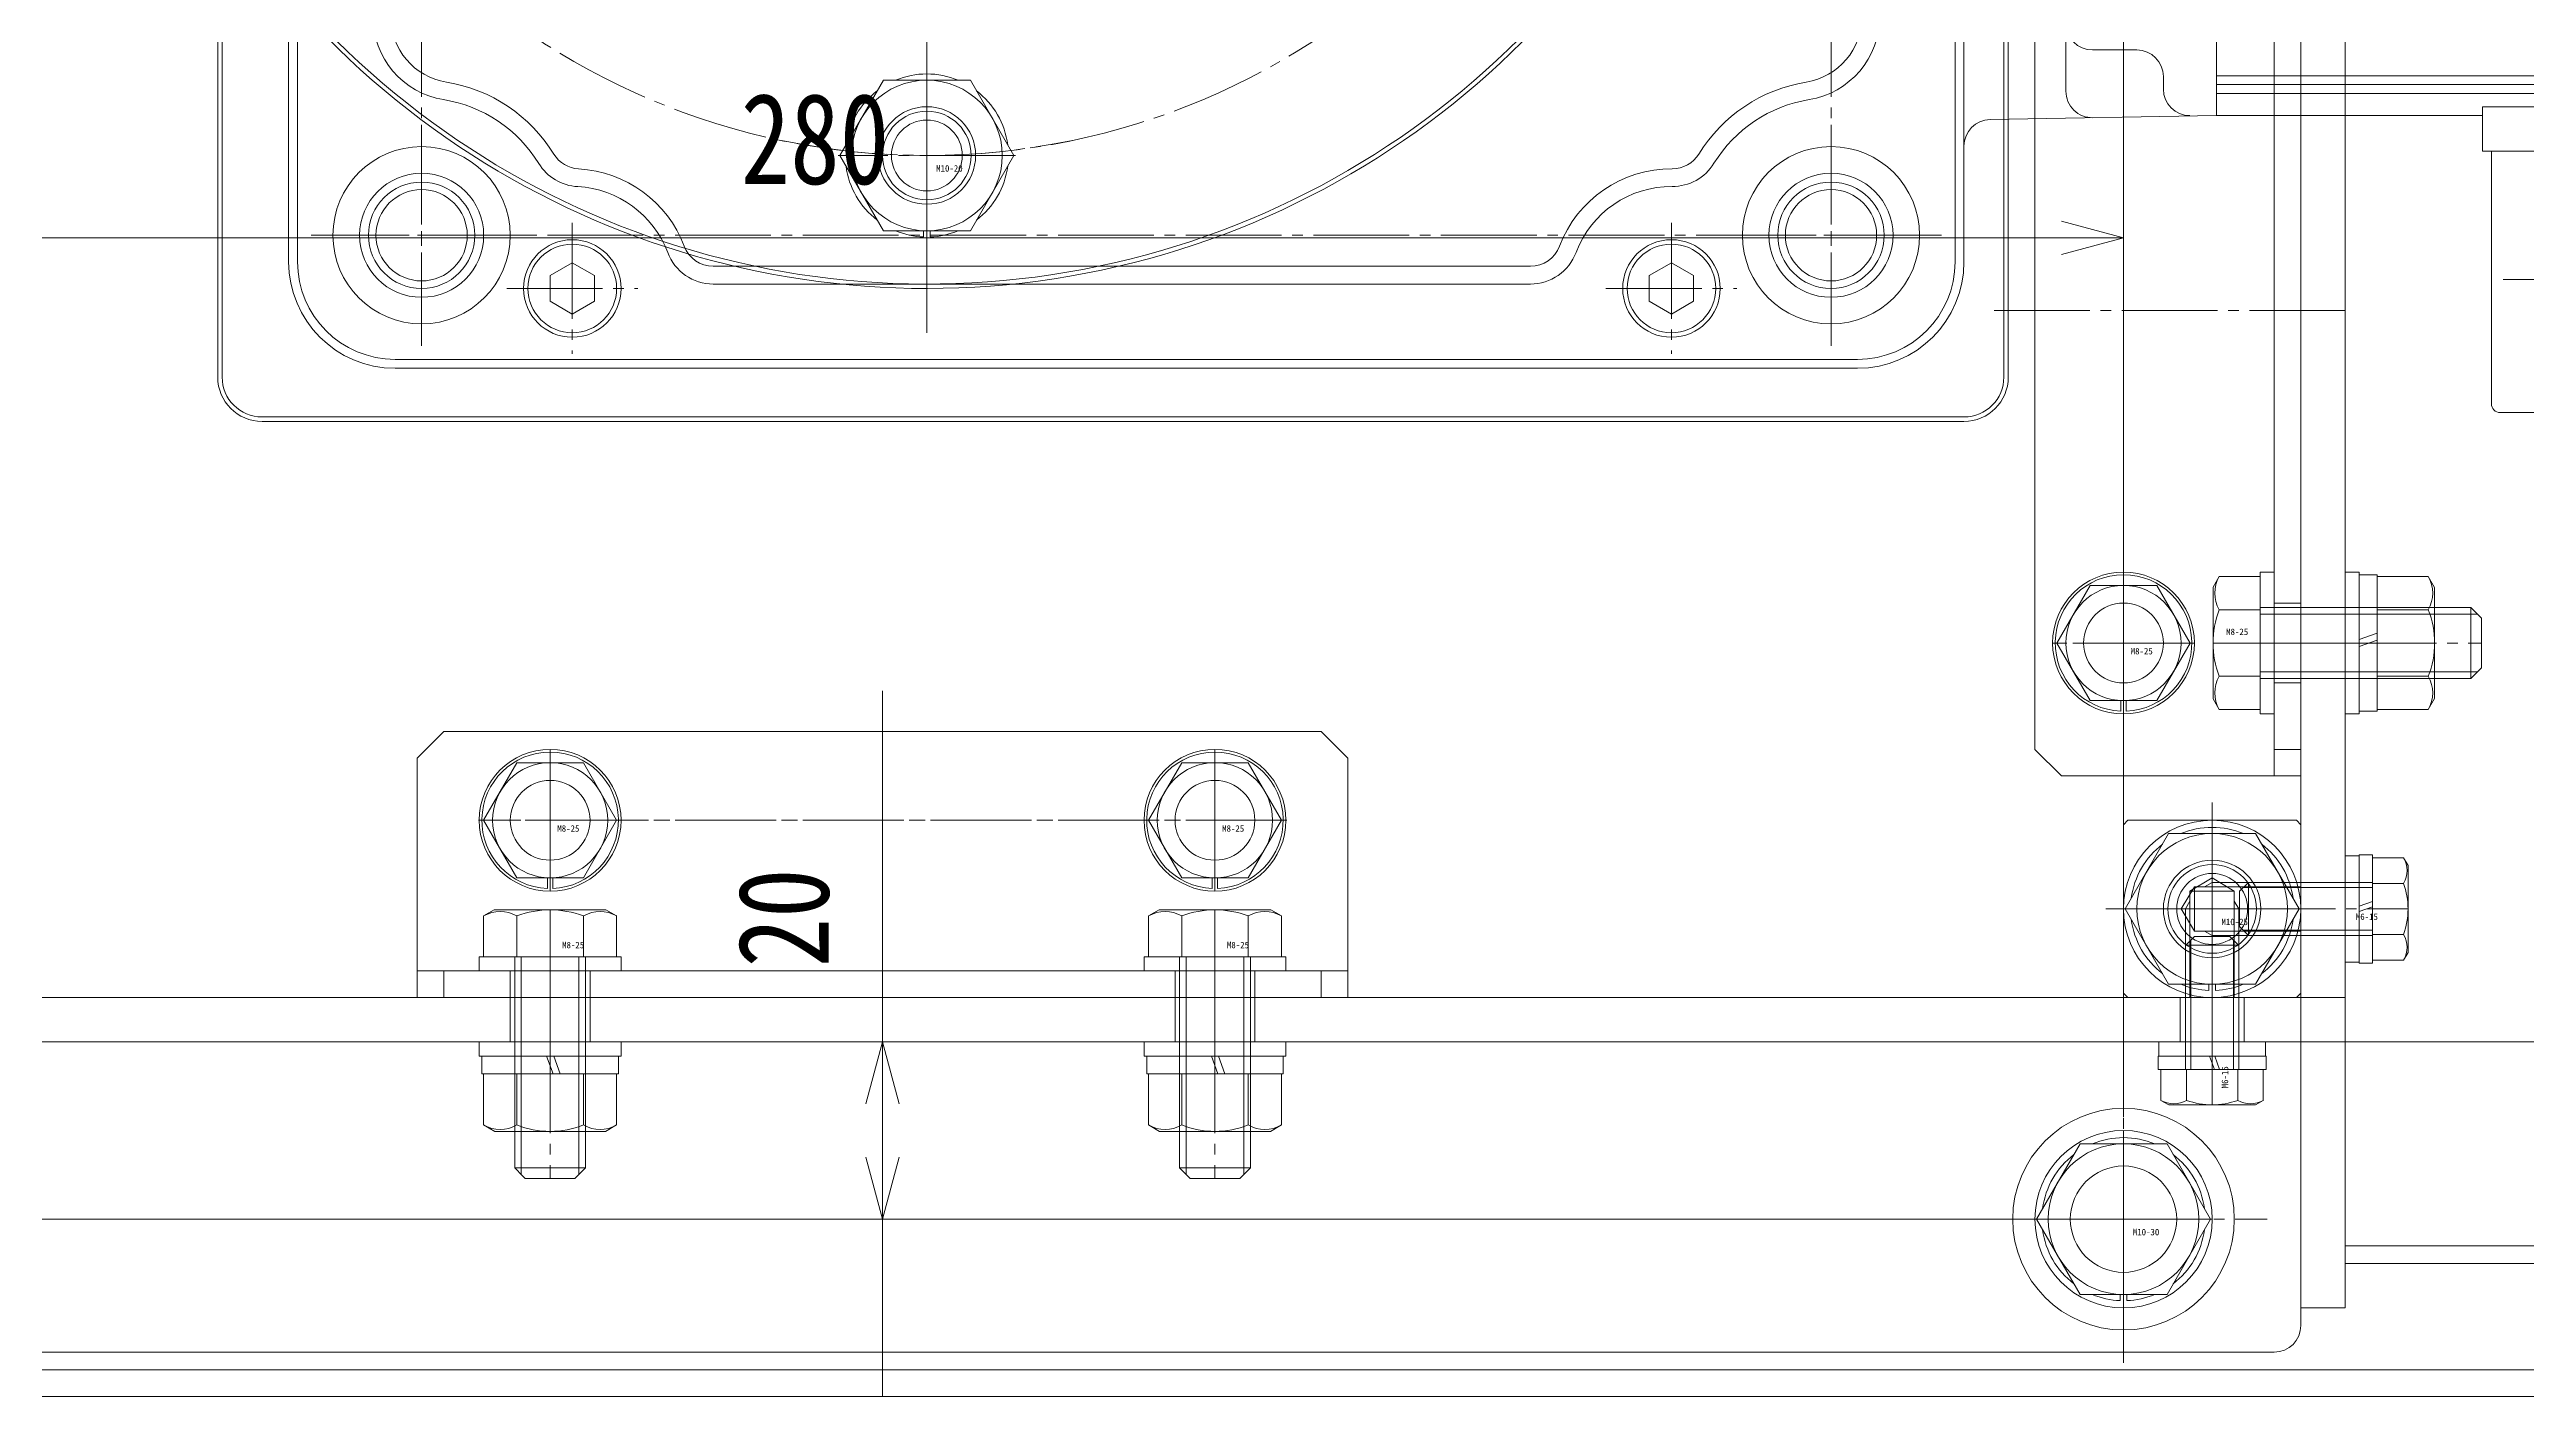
# Model space of a CAD drawing. Units: millimetres at full size. Extents: x -5218 to 5218, y -4308 to 3712.
# Drawn here: x -4146.6 to -3867.1, y -2060.3 to -1908.4 of the extents above; entities that cross this region are included whole.
import ezdxf
from ezdxf.enums import TextEntityAlignment as Align

# ---------------------------------------------------------------- set-up
doc = ezdxf.new("R2010")
doc.units = ezdxf.units.MM
doc.header["$LTSCALE"] = 1.2
doc.linetypes.add('CHAIN2', pattern=[12, 9, -1, 1, -1])
for name, color, linetype, lineweight in [('0-1_01_外形線', 134, 'Continuous', 9), ('0-2_03_かくれ線', 5, 'Continuous', 9), ('0-3_04_中心線', 4, 'CHAIN2', 9), ('0-4_02_細線', 6, 'Continuous', 9), ('0-7_0', 134, 'Continuous', 9), ('0-C_07_寸法線', 3, 'Continuous', 9)]:
    doc.layers.add(name, color=color, linetype=linetype, lineweight=lineweight)
doc.styles.add('ＭＳ ゴシック', font='')
doc.styles.get('ＭＳ ゴシック').set_extended_font_data('MS Gothic')

# ---------------------------------------------------------------- blocks, each defined once
blk = doc.blocks.new('U204')
at = {"layer": '0-3_04_中心線'}
for p, q in [((0, 1.2), (0, 9.5)), ((-9.5, 0), (-1.2, 0)), ((1.2, 0), (9.5, 0)), ((0, -9.5), (0, -1.2))]:
    blk.add_line(p, q, dxfattribs=at)
at = {"layer": '0-3_04_中心線', "linetype": 'Continuous'}
for p, q in [((-0.6, 0), (0.6, 0)), ((0, -0.6), (0, 0.6))]:
    blk.add_line(p, q, dxfattribs=at)
blk = doc.blocks.new('U229')
at = {"layer": '0-2_03_かくれ線'}
blk.add_circle((0, 0), 5.5, dxfattribs=at)
at = {"layer": '0-3_04_中心線'}
blk.add_line((0, 8.25), (0, -8.25), dxfattribs=at)
blk.add_arc((0, -80), 80, 78.1617, 101.8383, dxfattribs=at)
blk = doc.blocks.new('U230')
at = {"layer": '0-2_03_かくれ線'}
blk.add_blockref('U229', (6480.554, 10582.308), dxfattribs=at)
for p, rotation in [((6411.272, 10542.308), 60), ((6549.836, 10542.308), 300), ((6411.272, 10462.309), 120), ((6549.836, 10462.309), 240), ((6480.554, 10422.309), 180)]:
    blk.add_blockref('U229', p, dxfattribs=dict(at, rotation=rotation))
blk = doc.blocks.new('GM-SHYF-RH 0.4kW、1／160、＊＊V、60Hza')
at = {"layer": '0-1_01_外形線'}
for p, q in [((-117, 60), (-117, -92)), ((-116, 60), (-116, -92)), ((71, -92), (71, 60)), ((72, -92), (72, 60)), ((-128.5, -72.739), (-128.5, 40.739)), ((-145.5, -16), (-145.5, -75.5)), ((-145.5, -75.5), (-145.5, -16)), ((-136.5, -68.096), (-131.5, -68.096)), ((-242.5, -71), (-145.5, -71)), ((-242.5, -72), (-145.5, -72)), ((-139.5, -71.5), (-139.5, -71.096)), ((-139.5, -71.5), (-139.5, -71.096)), ((-139.5, -71.5), (-139.5, -72.5)), ((-242.5, -73), (-145.5, -73)), ((-175.5, -74.5), (-242.5, -74.5)), ((-175.5, -79.5), (-175.5, -74.5)), ((-175.5, -75.5), (-145.5, -75.5)), ((-145.5, -75.482), (-119.948, -75.937)), ((-175.5, -79.5), (-250.5, -79.5)), ((-176.5, -108), (-176.5, -79.5)), ((-84, -92.113), (-86.5, -93.557)), ((-84, -92.113), (-81.5, -93.557)), ((40, -92.113), (37.5, -93.557)), ((40, -92.113), (42.5, -93.557)), ((-86.5, -96.444), (-86.5, -93.557)), ((-81.5, -93.557), (-81.5, -96.444)), ((-68.094, -92.5), (24.094, -92.5)), ((24.094, -94.5), (-68.094, -94.5)), ((37.5, -96.444), (37.5, -93.557)), ((42.5, -93.557), (42.5, -96.444)), ((-84, -97.887), (-86.5, -96.444)), ((-81.5, -96.444), (-84, -97.887)), ((40, -97.887), (37.5, -96.444)), ((42.5, -96.444), (40, -97.887)), ((-105, -103), (60, -103)), ((-105, -104), (60, -104)), ((-177.5, -109), (-248.5, -109))]:
    blk.add_line(p, q, dxfattribs=at)
for centre, radius in [((-102, -89), 10), ((57, -89), 10), ((-102, -89), 7), ((57, -89), 7), ((-84, -95), 5.5), ((-84, -95), 5), ((40, -95), 5.5), ((40, -95), 5)]:
    blk.add_circle(centre, radius, dxfattribs=at)
for centre, radius, start, end in [((-131.5, -65.096), 3, 270, 0), ((-98, -64.322), 9.5, 180, 260.7931), ((-98, -64.322), 7.5, 180, 260.7931), ((53, -64.322), 7.5, 279.2069, 0), ((53, -64.322), 9.5, 279.2069, 0), ((-136.5, -71.096), 3, 90, 180), ((-142.5, -72.5), 3, 270, 0), ((-102, -89), 17.5, 31.58598, 80.7931), ((57, -89), 17.5, 99.2069, 148.48976), ((-131.5, -72.739), 3, 269.01883, 0), ((-102, -89), 15.5, 31.58598, 80.7931), ((57, -89), 15.5, 99.2069, 148.48976), ((-120, -78.937), 3, 0, 89), ((-84.111, -78.001), 5.5, 211.58598, 270.37383), ((-84.111, -78.001), 3.5, 211.58598, 270.37383), ((39.096, -78.024), 3.5, 273.04605, 328.48976), ((39.096, -78.024), 5.5, 273.04605, 328.48976), ((-84, -95), 13.5, 20.66844, 90.37383), ((-84, -95), 11.5, 20.66844, 90.37383), ((40, -95), 13.5, 93.04605, 159.33156), ((40, -95), 11.5, 93.04605, 159.33156), ((-105, -92), 12, 180, 270), ((-105, -92), 11, 180, 270), ((-68.094, -89), 5.5, 200.66844, 270), ((-68.094, -89), 3.5, 200.66844, 270), ((24.094, -89), 3.5, 270, 339.33156), ((24.094, -89), 5.5, 270, 339.33156), ((60, -92), 11, 270, 0), ((60, -92), 12, 270, 0), ((-177.5, -108), 1, 270, 0)]:
    blk.add_arc(centre, radius, start, end, dxfattribs=at)
at = {"layer": '0-3_04_中心線'}
for p, q in [((-102, -76.535), (-102, -101.465)), ((57, -76.535), (57, -101.465)), ((-89.535, -89), (-114.465, -89)), ((-84, -87.615), (-84, -102.385)), ((40, -87.615), (40, -102.385)), ((69.465, -89), (44.535, -89)), ((-198.187, -94), (-177.813, -94)), ((-76.615, -95), (-91.385, -95)), ((47.385, -95), (32.615, -95))]:
    blk.add_line(p, q, dxfattribs=at)
blk = doc.blocks.new('_Open30')
at = {"layer": '0-C_07_寸法線'}
blk.add_line((0, 0), (-1, 0), dxfattribs=at)
blk.add_lwpolyline([(-1, 0.2679), (0, 0), (-1, -0.2679)], dxfattribs=at)

msp = doc.modelspace()

# ---------------------------------------------------------------- linework, layer by layer
at = {"layer": '0-1_01_外形線'}
for p, q in [((-4127.583, -1945.312), (-4127.583, -1765.312)), ((-4127.083, -1945.312), (-4127.083, -1765.312)), ((-3926.083, -1916.222), (-3926.083, -1945.312)), ((-3925.583, -1916.213), (-3925.583, -1945.312)), ((-3922.583, -1987.312), (-3922.583, -1916.159)), ((-3895.583, -1990.312), (-3895.583, -1915.812)), ((-3892.583, -1990.312), (-3892.583, -1915.812)), ((-3892.583, -1915.812), (-3892.583, -2020.312)), ((-3887.583, -1915.812), (-3887.583, -2020.312)), ((-3887.583, -1915.812), (-3887.583, -2020.312)), ((-3930.583, -1949.812), (-4122.583, -1949.812)), ((-3930.583, -1950.312), (-4122.583, -1950.312)), ((-3916.336, -1968.812), (-3920.089, -1975.312)), ((-3908.83, -1968.812), (-3916.336, -1968.812)), ((-3901.787, -1967.806), (-3902.483, -1969.012)), ((-3902.483, -1969.012), (-3902.483, -1981.612)), ((-3897.183, -1967.806), (-3901.787, -1967.806)), ((-3897.183, -1983.312), (-3897.183, -1967.312)), ((-3895.583, -1967.312), (-3897.183, -1967.312)), ((-3897.183, -1982.818), (-3897.183, -1967.806)), ((-3895.583, -1967.312), (-3895.583, -1983.312)), ((-3887.583, -1983.312), (-3887.583, -1967.312)), ((-3885.983, -1967.312), (-3887.583, -1967.312)), ((-3885.983, -1967.312), (-3885.983, -1983.312)), ((-3885.983, -1974.912), (-3885.983, -1967.612)), ((-3883.983, -1967.612), (-3885.983, -1967.612)), ((-3883.983, -1974.184), (-3883.983, -1967.612)), ((-3883.983, -1982.818), (-3883.983, -1967.806)), ((-3877.483, -1981.562), (-3877.483, -1969.062)), ((-3897.183, -1971.559), (-3901.787, -1971.559)), ((-3883.983, -1971.559), (-3878.208, -1971.559)), ((-3877.483, -1971.312), (-3873.383, -1971.312)), ((-3873.383, -1971.312), (-3873.383, -1979.312)), ((-3873.383, -1971.312), (-3872.483, -1972.212)), ((-3872.483, -1972.212), (-3872.183, -1972.512)), ((-3872.183, -1972.512), (-3872.183, -1978.112)), ((-3920.089, -1975.312), (-3916.336, -1981.812)), ((-3885.983, -1974.912), (-3883.983, -1974.184)), ((-3885.983, -1975.712), (-3883.983, -1974.984)), ((-3883.983, -1983.012), (-3883.983, -1974.984)), ((-3885.983, -1983.012), (-3885.983, -1975.712)), ((-3872.483, -1978.412), (-3872.183, -1978.112)), ((-3897.183, -1979.065), (-3901.787, -1979.065)), ((-3883.983, -1979.065), (-3878.208, -1979.065)), ((-3877.483, -1979.312), (-3873.383, -1979.312)), ((-3873.383, -1979.312), (-3872.483, -1978.412)), ((-3916.336, -1981.812), (-3908.83, -1981.812)), ((-3912.883, -1981.812), (-3912.883, -1983.006)), ((-3912.283, -1981.812), (-3912.283, -1983.006)), ((-3901.787, -1982.818), (-3902.483, -1981.612)), ((-3897.183, -1982.818), (-3901.787, -1982.818)), ((-3895.583, -1983.312), (-3897.183, -1983.312)), ((-3885.983, -1983.312), (-3887.583, -1983.312)), ((-3885.983, -1983.012), (-3883.983, -1983.012)), ((-4102.083, -1985.312), (-4105.083, -1988.312)), ((-4105.083, -1988.312), (-4105.083, -2015.312)), ((-4093.836, -1988.812), (-4097.589, -1995.312)), ((-4086.33, -1988.812), (-4093.836, -1988.812)), ((-4018.836, -1988.812), (-4022.589, -1995.312)), ((-4011.33, -1988.812), (-4018.836, -1988.812)), ((-4000.083, -2015.312), (-4000.083, -1988.312)), ((-3922.583, -1987.312), (-3919.583, -1990.312)), ((-3892.583, -1987.312), (-3895.583, -1987.312)), ((-3919.583, -1990.312), (-3892.583, -1990.312)), ((-4097.589, -1995.312), (-4093.836, -2001.812)), ((-4022.589, -1995.312), (-4018.836, -2001.812)), ((-3892.768, -2005.312), (-3897.676, -1996.812)), ((-4093.836, -2001.812), (-4086.33, -2001.812)), ((-4090.383, -2001.812), (-4090.383, -2003.006)), ((-4089.783, -2001.812), (-4089.783, -2003.006)), ((-4018.836, -2001.812), (-4011.33, -2001.812)), ((-4015.383, -2001.812), (-4015.383, -2003.006)), ((-4014.783, -2001.812), (-4014.783, -2003.006)), ((-4097.589, -2006.108), (-4096.383, -2005.412)), ((-4097.589, -2010.712), (-4097.589, -2006.108)), ((-4083.783, -2005.412), (-4096.383, -2005.412)), ((-4093.836, -2010.712), (-4093.836, -2006.108)), ((-4086.33, -2010.712), (-4086.33, -2006.108)), ((-4082.578, -2006.108), (-4083.783, -2005.412)), ((-4082.578, -2010.712), (-4082.578, -2006.108)), ((-4022.589, -2006.108), (-4021.383, -2005.412)), ((-4022.589, -2010.712), (-4022.589, -2006.108)), ((-4008.783, -2005.412), (-4021.383, -2005.412)), ((-4018.836, -2010.712), (-4018.836, -2006.108)), ((-4011.33, -2010.712), (-4011.33, -2006.108)), ((-4007.578, -2006.108), (-4008.783, -2005.412)), ((-4007.578, -2010.712), (-4007.578, -2006.108)), ((-3912.398, -2005.312), (-3907.491, -2013.812)), ((-3897.676, -2013.812), (-3892.768, -2005.312)), ((-4098.083, -2010.712), (-4082.083, -2010.712)), ((-4098.083, -2012.312), (-4098.083, -2010.712)), ((-4097.589, -2010.712), (-4082.578, -2010.712)), ((-4082.083, -2012.312), (-4082.083, -2010.712)), ((-4023.083, -2010.712), (-4007.083, -2010.712)), ((-4023.083, -2012.312), (-4023.083, -2010.712)), ((-4022.589, -2010.712), (-4007.578, -2010.712)), ((-4007.083, -2012.312), (-4007.083, -2010.712)), ((-4105.083, -2012.312), (-4000.083, -2012.312)), ((-4102.083, -2015.312), (-4102.083, -2012.312)), ((-4082.083, -2012.312), (-4098.083, -2012.312)), ((-4007.083, -2012.312), (-4023.083, -2012.312)), ((-4003.083, -2015.312), (-4003.083, -2012.312)), ((-3907.491, -2013.812), (-3897.676, -2013.812)), ((-3902.958, -2013.812), (-3902.958, -2014.504)), ((-3902.208, -2013.812), (-3902.208, -2014.504)), ((-4105.083, -2015.312), (-4000.083, -2015.312)), ((-3892.583, -2015.312), (-3887.583, -2015.312)), ((-3902.768, -2040.312), (-3907.676, -2031.812)), ((-3922.398, -2040.312), (-3917.491, -2048.812)), ((-3907.676, -2048.812), (-3902.768, -2040.312)), ((-3917.491, -2048.812), (-3907.676, -2048.812)), ((-3912.958, -2048.812), (-3912.958, -2049.504)), ((-3912.208, -2048.812), (-3912.208, -2049.504))]:
    msp.add_line(p, q, dxfattribs=at)
for points in [[(-3892.583, -1915.812), (-3892.583, -2015.312), (-4212.583, -2015.312)], [(-3908.83, -1981.812), (-3905.078, -1975.312), (-3908.83, -1968.812)], [(-3883.983, -1967.806), (-3878.208, -1967.806), (-3877.483, -1969.062)], [(-3883.983, -1982.818), (-3878.208, -1982.818), (-3877.483, -1981.562)], [(-4102.083, -1985.312), (-4003.083, -1985.312), (-4000.083, -1988.312)], [(-4086.33, -2001.812), (-4082.578, -1995.312), (-4086.33, -1988.812)], [(-4011.33, -2001.812), (-4007.578, -1995.312), (-4011.33, -1988.812)], [(-3897.676, -1996.812), (-3907.491, -1996.812), (-3912.398, -2005.312)], [(-4212.583, -2023.312), (-4212.583, -2015.312), (-3892.583, -2015.312), (-3892.583, -2020.312)], [(-3907.676, -2031.812), (-3917.491, -2031.812), (-3922.398, -2040.312)]]:
    msp.add_lwpolyline(points, dxfattribs=at)
msp.add_lwpolyline([(-4207.583, -2020.312), (-3417.584, -2020.312), (-3412.584, -2025.312), (-3412.584, -2060.312), (-4212.583, -2060.312), (-4212.583, -2025.312)], close=True, dxfattribs=at)
for centre, radius in [((-3912.583, -1975.312), 8), ((-3912.583, -1975.312), 6.5), ((-4090.083, -1995.312), 8), ((-4090.083, -1995.312), 6.5), ((-4015.083, -1995.312), 8), ((-4015.083, -1995.312), 6.5), ((-3902.583, -2005.312), 10), ((-3902.583, -2005.312), 8.5), ((-3912.583, -2040.312), 10), ((-3912.583, -2040.312), 8.5), ((-3912.583, -2040.312), 6)]:
    msp.add_circle(centre, radius, dxfattribs=at)
for centre, radius, start, end in [((-4122.583, -1945.312), 5, 180, 270), ((-4122.583, -1945.312), 4.5, 180, 270), ((-3930.583, -1945.312), 5, 270, 0), ((-3930.583, -1945.312), 4.5, 270, 0), ((-3912.583, -1975.312), 7.7, 272.23287, 267.76713), ((-3898.537, -1969.683), 3.753, 150.00001, 209.99999), ((-3881.458, -1969.683), 3.753, 330.00001, 29.99999), ((-3892.018, -1975.312), 10.465, 158.98558, 201.01442), ((-3887.56, -1975.312), 10.076, 338.13461, 21.86539), ((-3898.537, -1980.941), 3.753, 150.00001, 209.99999), ((-3881.458, -1980.941), 3.753, 330.00001, 29.99999), ((-4090.083, -1995.312), 7.7, 272.23287, 267.76713), ((-4015.083, -1995.312), 7.7, 272.23287, 267.76713), ((-3902.583, -2005.312), 9.2, 67.50502, 112.49498), ((-3902.583, -2005.312), 9.2, 127.50502, 172.49498), ((-3902.583, -2005.312), 9.2, 7.50502, 52.49498), ((-4095.712, -2009.358), 3.753, 60.00001, 119.99999), ((-4090.083, -2015.877), 10.465, 68.98558, 111.01442), ((-4084.454, -2009.358), 3.753, 60.00001, 119.99999), ((-4020.712, -2009.358), 3.753, 60.00001, 119.99999), ((-4015.083, -2015.877), 10.465, 68.98558, 111.01442), ((-4009.454, -2009.358), 3.753, 60.00001, 119.99999), ((-3902.583, -2005.312), 9.2, 187.50502, 232.49498), ((-3902.583, -2005.312), 9.2, 307.50502, 352.49498), ((-3902.583, -2005.312), 9.2, 247.50502, 267.66393), ((-3902.583, -2005.312), 9.2, 272.33607, 292.49498), ((-3912.583, -2040.312), 9.2, 67.50502, 112.49498), ((-3912.583, -2040.312), 9.2, 127.50502, 172.49498), ((-3912.583, -2040.312), 9.2, 7.50502, 52.49498), ((-3912.583, -2040.312), 9.2, 187.50502, 232.49498), ((-3912.583, -2040.312), 9.2, 307.50502, 352.49498), ((-3912.583, -2040.312), 9.2, 247.50502, 267.66393), ((-3912.583, -2040.312), 9.2, 272.33607, 292.49498)]:
    msp.add_arc(centre, radius, start, end, dxfattribs=at)
at = {"layer": '0-2_03_かくれ線'}
for p, q in [((-3926.083, -1796.402), (-3926.083, -1916.222)), ((-3925.583, -1796.411), (-3925.583, -1916.213)), ((-3892.583, -1796.812), (-3892.583, -1915.812)), ((-3892.583, -1796.812), (-3892.583, -1915.812)), ((-3887.583, -1796.812), (-3887.583, -1915.812)), ((-3887.583, -1796.812), (-3887.583, -1915.812)), ((-3895.583, -1885.312), (-3895.583, -1915.812)), ((-3892.583, -1885.312), (-3892.583, -1915.812)), ((-3922.583, -1888.312), (-3922.583, -1916.159)), ((-4037.768, -1920.312), (-4042.676, -1911.812)), ((-4057.398, -1920.312), (-4052.491, -1928.812)), ((-4042.676, -1928.812), (-4037.768, -1920.312)), ((-4052.491, -1928.812), (-4042.676, -1928.812)), ((-4047.958, -1928.812), (-4047.958, -1929.504)), ((-4047.208, -1928.812), (-4047.208, -1929.504)), ((-3912.583, -1967.812), (-3912.583, -1982.812)), ((-3897.183, -1971.312), (-3877.483, -1971.312)), ((-3897.183, -1972.062), (-3877.483, -1972.062)), ((-3892.583, -1970.812), (-3895.583, -1970.812)), ((-3897.183, -1978.562), (-3877.483, -1978.562)), ((-3897.183, -1979.312), (-3877.483, -1979.312)), ((-3892.583, -1979.812), (-3895.583, -1979.812)), ((-4090.083, -1987.812), (-4090.083, -2002.812)), ((-4015.083, -1987.812), (-4015.083, -2002.812)), ((-3912.583, -1995.812), (-3912.083, -1995.312)), ((-3912.583, -2014.812), (-3912.583, -1995.812)), ((-3912.083, -1995.312), (-3893.083, -1995.312)), ((-3892.583, -1995.812), (-3893.083, -1995.312)), ((-3892.583, -1995.812), (-3892.583, -2014.812)), ((-3885.983, -1999.312), (-3887.583, -1999.312)), ((-3887.583, -1999.312), (-3887.583, -2011.312)), ((-3885.983, -2005.012), (-3885.983, -1999.212)), ((-3884.483, -1999.212), (-3885.983, -1999.212)), ((-3885.983, -1999.312), (-3885.983, -2011.312)), ((-3884.483, -2004.466), (-3884.483, -1999.212)), ((-3884.483, -1999.538), (-3880.988, -1999.538)), ((-3884.483, -2011.085), (-3884.483, -1999.538)), ((-3880.988, -1999.538), (-3880.483, -2000.412)), ((-3880.483, -2010.212), (-3880.483, -2000.412)), ((-3904.583, -2002.812), (-3906.085, -2005.312)), ((-3902.583, -2001.81), (-3905.083, -2003.312)), ((-3905.083, -2003.312), (-3905.083, -2015.312)), ((-3903.449, -2002.812), (-3902.583, -2002.312)), ((-3900.083, -2003.312), (-3902.583, -2001.81)), ((-3892.583, -2002.312), (-3902.583, -2002.312)), ((-3898.683, -2002.512), (-3899.483, -2003.312)), ((-3899.483, -2007.312), (-3899.483, -2003.312)), ((-3899.083, -2002.912), (-3898.683, -2002.912)), ((-3898.483, -2002.312), (-3898.683, -2002.512)), ((-3884.483, -2002.912), (-3898.683, -2002.912)), ((-3898.483, -2008.312), (-3898.483, -2002.312)), ((-3884.483, -2002.312), (-3898.483, -2002.312)), ((-3884.483, -2002.425), (-3880.988, -2002.425)), ((-3906.085, -2005.312), (-3904.583, -2007.812)), ((-3905.083, -2004.446), (-3905.583, -2005.312)), ((-3900.083, -2004.446), (-3899.583, -2005.312)), ((-3899.583, -2015.312), (-3899.583, -2005.312)), ((-3885.983, -2005.012), (-3884.483, -2004.466)), ((-3885.983, -2005.612), (-3884.483, -2005.066)), ((-3885.983, -2011.412), (-3885.983, -2005.612)), ((-3884.483, -2011.412), (-3884.483, -2005.066)), ((-3905.383, -2009.212), (-3904.583, -2008.412)), ((-3904.983, -2008.812), (-3904.983, -2009.212)), ((-3904.583, -2007.812), (-3892.583, -2007.812)), ((-3904.583, -2008.412), (-3900.583, -2008.412)), ((-3903.449, -2007.812), (-3902.583, -2008.312)), ((-3899.783, -2009.212), (-3900.583, -2008.412)), ((-3900.183, -2008.812), (-3900.183, -2009.212)), ((-3898.683, -2008.112), (-3899.483, -2007.312)), ((-3899.083, -2007.712), (-3898.683, -2007.712)), ((-3884.483, -2007.712), (-3898.683, -2007.712)), ((-3898.483, -2008.312), (-3898.683, -2008.112)), ((-3884.483, -2008.312), (-3898.483, -2008.312)), ((-3884.483, -2008.199), (-3880.988, -2008.199)), ((-4094.083, -2010.712), (-4094.083, -2030.412)), ((-4093.333, -2010.712), (-4093.333, -2030.412)), ((-4090.083, -2010.312), (-4090.083, -2025.312)), ((-4086.833, -2010.712), (-4086.833, -2030.412)), ((-4086.083, -2010.712), (-4086.083, -2030.412)), ((-4052.583, -2010.312), (-4052.583, -2060.312)), ((-4019.083, -2010.712), (-4019.083, -2030.412)), ((-4018.333, -2010.712), (-4018.333, -2030.412)), ((-4015.083, -2010.312), (-4015.083, -2025.312)), ((-4011.833, -2010.712), (-4011.833, -2030.412)), ((-4011.083, -2010.712), (-4011.083, -2030.412)), ((-3905.583, -2009.412), (-3905.383, -2009.212)), ((-3905.583, -2009.412), (-3899.583, -2009.412)), ((-3905.583, -2023.412), (-3905.583, -2009.412)), ((-3904.983, -2023.412), (-3904.983, -2009.212)), ((-3902.583, -2010.312), (-3902.583, -2025.312)), ((-3900.183, -2023.412), (-3900.183, -2009.212)), ((-3899.583, -2009.412), (-3899.783, -2009.212)), ((-3899.583, -2023.412), (-3899.583, -2009.412)), ((-3885.983, -2011.312), (-3887.583, -2011.312)), ((-3885.983, -2011.412), (-3884.483, -2011.412)), ((-3884.483, -2011.085), (-3880.988, -2011.085)), ((-3880.988, -2011.085), (-3880.483, -2010.212)), ((-4094.583, -2015.312), (-4094.583, -2012.312)), ((-4085.583, -2015.312), (-4085.583, -2012.312)), ((-4019.583, -2015.312), (-4019.583, -2012.312)), ((-4010.583, -2015.312), (-4010.583, -2012.312)), ((-4094.583, -2015.312), (-4094.583, -2020.312)), ((-4085.583, -2015.312), (-4085.583, -2020.312)), ((-4019.583, -2015.312), (-4019.583, -2020.312)), ((-4010.583, -2015.312), (-4010.583, -2020.312)), ((-3912.583, -2014.812), (-3912.083, -2015.312)), ((-3912.083, -2015.312), (-3893.083, -2015.312)), ((-3906.183, -2015.312), (-3906.183, -2020.312)), ((-3898.983, -2015.312), (-3898.983, -2020.312)), ((-3892.583, -2014.812), (-3893.083, -2015.312)), ((-4212.583, -2020.312), (-3892.583, -2020.312)), ((-4098.083, -2020.312), (-4082.083, -2020.312)), ((-4098.083, -2021.912), (-4098.083, -2020.312)), ((-4082.083, -2021.912), (-4098.083, -2021.912)), ((-4097.783, -2021.912), (-4090.483, -2021.912)), ((-4097.783, -2021.912), (-4097.783, -2023.912)), ((-4090.483, -2021.912), (-4089.755, -2023.912)), ((-4089.683, -2021.912), (-4082.383, -2021.912)), ((-4089.683, -2021.912), (-4088.955, -2023.912)), ((-4082.383, -2023.912), (-4082.383, -2021.912)), ((-4082.083, -2021.912), (-4082.083, -2020.312)), ((-4023.083, -2020.312), (-4007.083, -2020.312)), ((-4023.083, -2021.912), (-4023.083, -2020.312)), ((-4007.083, -2021.912), (-4023.083, -2021.912)), ((-4022.783, -2021.912), (-4015.483, -2021.912)), ((-4022.783, -2021.912), (-4022.783, -2023.912)), ((-4015.483, -2021.912), (-4014.755, -2023.912)), ((-4014.683, -2021.912), (-4007.383, -2021.912)), ((-4014.683, -2021.912), (-4013.955, -2023.912)), ((-4007.383, -2023.912), (-4007.383, -2021.912)), ((-4007.083, -2021.912), (-4007.083, -2020.312)), ((-3908.683, -2021.912), (-3902.883, -2021.912)), ((-3908.683, -2021.912), (-3908.683, -2023.412)), ((-3908.583, -2021.912), (-3908.583, -2020.312)), ((-3896.583, -2020.312), (-3908.583, -2020.312)), ((-3896.583, -2021.912), (-3908.583, -2021.912)), ((-3902.883, -2021.912), (-3902.337, -2023.412)), ((-3902.283, -2021.912), (-3896.483, -2021.912)), ((-3902.283, -2021.912), (-3901.737, -2023.412)), ((-3896.583, -2021.912), (-3896.583, -2020.312)), ((-3896.483, -2023.412), (-3896.483, -2021.912)), ((-4097.783, -2023.912), (-4089.755, -2023.912)), ((-4097.589, -2023.912), (-4082.578, -2023.912)), ((-4093.836, -2023.912), (-4093.836, -2029.687)), ((-4088.955, -2023.912), (-4082.383, -2023.912)), ((-4086.33, -2023.912), (-4086.33, -2029.687)), ((-4022.783, -2023.912), (-4014.755, -2023.912)), ((-4022.589, -2023.912), (-4007.578, -2023.912)), ((-4018.836, -2023.912), (-4018.836, -2029.687)), ((-4013.955, -2023.912), (-4007.383, -2023.912)), ((-4011.33, -2023.912), (-4011.33, -2029.687)), ((-3908.683, -2023.412), (-3902.337, -2023.412)), ((-3908.357, -2023.412), (-3908.357, -2026.908)), ((-3908.357, -2023.412), (-3896.81, -2023.412)), ((-3905.47, -2023.412), (-3905.47, -2026.908)), ((-3901.737, -2023.412), (-3896.483, -2023.412)), ((-3899.697, -2023.412), (-3899.697, -2026.908)), ((-3896.81, -2023.412), (-3896.81, -2026.908)), ((-3908.357, -2026.908), (-3907.483, -2027.412)), ((-3907.483, -2027.412), (-3897.683, -2027.412)), ((-3896.81, -2026.908), (-3897.683, -2027.412)), ((-4096.333, -2030.412), (-4083.833, -2030.412)), ((-4094.083, -2030.412), (-4094.083, -2034.512)), ((-4093.333, -2030.412), (-4093.333, -2035.262)), ((-4086.833, -2030.412), (-4086.833, -2035.262)), ((-4086.083, -2030.412), (-4086.083, -2034.512)), ((-4021.333, -2030.412), (-4008.833, -2030.412)), ((-4019.083, -2030.412), (-4019.083, -2034.512)), ((-4018.333, -2030.412), (-4018.333, -2035.262)), ((-4011.833, -2030.412), (-4011.833, -2035.262)), ((-4011.083, -2030.412), (-4011.083, -2034.512)), ((-3912.583, -2050.312), (-3912.583, -2030.312)), ((-4086.083, -2034.512), (-4094.083, -2034.512)), ((-4094.083, -2034.512), (-4093.183, -2035.412)), ((-4093.183, -2035.412), (-4092.883, -2035.712)), ((-4087.283, -2035.712), (-4092.883, -2035.712)), ((-4086.983, -2035.412), (-4087.283, -2035.712)), ((-4086.083, -2034.512), (-4086.983, -2035.412)), ((-4011.083, -2034.512), (-4019.083, -2034.512)), ((-4019.083, -2034.512), (-4018.183, -2035.412)), ((-4018.183, -2035.412), (-4017.883, -2035.712)), ((-4012.283, -2035.712), (-4017.883, -2035.712)), ((-4011.983, -2035.412), (-4012.283, -2035.712)), ((-4011.083, -2034.512), (-4011.983, -2035.412)), ((-3902.583, -2040.312), (-4202.583, -2040.312)), ((-3895.583, -2055.312), (-4209.583, -2055.312)), ((-3412.584, -2057.312), (-4212.583, -2057.312))]:
    msp.add_line(p, q, dxfattribs=at)
for points in [[(-4042.676, -1911.812), (-4052.491, -1911.812), (-4057.398, -1920.312)], [(-3900.083, -2015.312), (-3900.083, -2003.312), (-3905.083, -2003.312)], [(-3892.583, -2002.812), (-3904.583, -2002.812), (-3904.583, -2007.812)], [(-3892.583, -2008.312), (-3902.583, -2008.312), (-3902.583, -2002.312)], [(-3905.583, -2015.312), (-3905.583, -2005.312), (-3899.583, -2005.312)], [(-4212.583, -2052.312), (-4212.583, -2015.312), (-3892.583, -2015.312), (-3892.583, -2052.312)], [(-3892.583, -2020.312), (-3892.583, -2050.312), (-3887.583, -2050.312), (-3887.583, -2020.312)], [(-3887.583, -2020.312), (-3887.583, -2043.312), (-3492.584, -2043.312), (-3492.584, -2020.312)], [(-4097.589, -2023.912), (-4097.589, -2029.687), (-4096.333, -2030.412)], [(-4082.578, -2023.912), (-4082.578, -2029.687), (-4083.833, -2030.412)], [(-4022.589, -2023.912), (-4022.589, -2029.687), (-4021.333, -2030.412)], [(-4007.578, -2023.912), (-4007.578, -2029.687), (-4008.833, -2030.412)]]:
    msp.add_lwpolyline(points, dxfattribs=at)
msp.add_lwpolyline([(-3487.584, -2045.312), (-3887.583, -2045.312), (-3887.583, -2043.312), (-3487.584, -2043.312)], close=True, dxfattribs=at)
for centre, radius in [((-4047.583, -1920.312), 8.5), ((-4047.583, -1920.312), 5), ((-4047.583, -1920.312), 4), ((-4104.583, -1929.312), 6), ((-4104.583, -1929.312), 5.15), ((-3945.583, -1929.312), 6), ((-3945.583, -1929.312), 5.15), ((-3912.583, -1975.312), 4.5), ((-3912.583, -1975.312), 4.5), ((-4090.083, -1995.312), 4.5), ((-4090.083, -1995.312), 4.5), ((-4015.083, -1995.312), 4.5), ((-4015.083, -1995.312), 4.5), ((-3902.583, -2005.312), 5.5), ((-3902.583, -2005.312), 5), ((-3902.583, -2005.312), 4), ((-3912.583, -2040.312), 12.5), ((-3912.583, -2040.312), 6), ((-3912.583, -2040.312), 6)]:
    msp.add_circle(centre, radius, dxfattribs=at)
for centre, radius, start, end in [((-4047.583, -1840.312), 95, 212.6369, 57.3631), ((-4047.583, -1840.312), 94.5, 212.16044, 57.83956), ((-4047.583, -1920.312), 9.2, 67.50502, 112.49498), ((-4047.583, -1920.312), 9.2, 127.50502, 172.49498), ((-4047.583, -1920.312), 9.2, 7.50502, 52.49498), ((-4047.583, -1920.312), 9.2, 187.50502, 232.49498), ((-4047.583, -1920.312), 9.2, 307.50502, 352.49498), ((-4047.583, -1920.312), 9.2, 247.50502, 267.66393), ((-4047.583, -1920.312), 9.2, 272.33607, 292.49498), ((-3883.488, -2000.982), 2.887, 330.00001, 29.99999), ((-3888.997, -2005.312), 8.514, 340.18087, 19.81913), ((-3883.488, -2009.642), 2.887, 330.00001, 29.99999), ((-3906.913, -2024.408), 2.887, 240.00001, 299.99999), ((-3902.583, -2018.898), 8.514, 250.18087, 289.81913), ((-3898.253, -2024.408), 2.887, 240.00001, 299.99999), ((-4095.712, -2026.437), 3.753, 240.00001, 299.99999), ((-4090.083, -2020.335), 10.076, 248.13461, 291.86539), ((-4084.454, -2026.437), 3.753, 240.00001, 299.99999), ((-4020.712, -2026.437), 3.753, 240.00001, 299.99999), ((-4015.083, -2020.335), 10.076, 248.13461, 291.86539), ((-4009.454, -2026.437), 3.753, 240.00001, 299.99999), ((-3895.583, -2052.312), 3, 270, 0)]:
    msp.add_arc(centre, radius, start, end, dxfattribs=at)
at = {"layer": '0-3_04_中心線'}
for p, q in [((-4047.583, -1940.312), (-4047.583, -1740.312)), ((-4104.583, -1773.312), (-4104.583, -1939.312)), ((-3945.583, -1773.312), (-3945.583, -1939.312)), ((-3912.583, -1892.812), (-3912.583, -1982.812)), ((-3912.583, -1980.912), (-3912.583, -1894.712)), ((-4047.583, -1910.312), (-4047.583, -1930.312)), ((-4047.583, -1930.292), (-4047.583, -1910.332)), ((-4037.583, -1920.312), (-4057.583, -1920.312)), ((-3935.583, -1929.312), (-4114.583, -1929.312)), ((-3887.583, -1937.812), (-3927.583, -1937.812)), ((-3912.583, -1967.312), (-3912.583, -1983.312)), ((-3912.583, -1980.912), (-3912.583, -1969.712)), ((-3904.583, -1975.312), (-3920.583, -1975.312)), ((-3905.083, -1975.312), (-3920.083, -1975.312)), ((-3918.183, -1975.312), (-3906.983, -1975.312)), ((-3902.483, -1975.312), (-3872.183, -1975.312)), ((-3887.583, -1975.312), (-3900.583, -1975.312)), ((-3885.083, -1975.312), (-3895.083, -1975.312)), ((-4052.583, -2020.312), (-4052.583, -1980.312)), ((-4090.083, -1987.312), (-4090.083, -2003.312)), ((-4090.083, -2002.812), (-4090.083, -1987.812)), ((-4015.083, -1987.312), (-4015.083, -2003.312)), ((-4015.083, -2002.812), (-4015.083, -1987.812)), ((-4090.083, -2000.912), (-4090.083, -1989.712)), ((-4090.083, -2000.912), (-4090.083, -1989.712)), ((-4015.083, -2000.912), (-4015.083, -1989.712)), ((-4015.083, -2000.912), (-4015.083, -1989.712)), ((-3902.583, -2017.312), (-3902.583, -1993.312)), ((-4006.983, -1995.312), (-4098.183, -1995.312)), ((-4082.083, -1995.312), (-4098.083, -1995.312)), ((-4007.583, -1995.312), (-4097.583, -1995.312)), ((-4007.083, -1995.312), (-4023.083, -1995.312)), ((-3902.583, -1995.312), (-3902.583, -2015.312)), ((-3902.583, -1997.437), (-3902.583, -2013.187)), ((-3902.583, -2017.812), (-3902.583, -2000.312)), ((-3902.583, -2017.812), (-3902.583, -2000.312)), ((-4090.083, -2005.412), (-4090.083, -2035.712)), ((-4015.083, -2005.412), (-4015.083, -2035.712)), ((-3914.583, -2005.312), (-3890.583, -2005.312)), ((-3892.583, -2005.312), (-3912.583, -2005.312)), ((-3910.458, -2005.312), (-3894.708, -2005.312)), ((-3899.483, -2005.312), (-3880.483, -2005.312)), ((-4090.083, -2020.312), (-4090.083, -2007.312)), ((-4015.083, -2020.312), (-4015.083, -2007.312)), ((-3902.583, -2008.412), (-3902.583, -2027.412)), ((-3912.583, -2056.512), (-3912.583, -2024.112)), ((-3912.583, -2030.312), (-3912.583, -2050.312)), ((-3912.583, -2040.312), (-4192.583, -2040.312)), ((-3928.783, -2040.312), (-3896.383, -2040.312)), ((-3902.583, -2040.312), (-3922.583, -2040.312))]:
    msp.add_line(p, q, dxfattribs=at)
msp.add_circle((-4047.583, -1840.312), 80, dxfattribs=at)
at = {"layer": '0-4_02_細線'}
for p, q in [((-3877.483, -1972.062), (-3872.633, -1972.062)), ((-3877.483, -1978.562), (-3872.633, -1978.562))]:
    msp.add_line(p, q, dxfattribs=at)
at = {"layer": '0-C_07_寸法線'}
for p, q in [((-3912.583, -2028.812), (-3912.583, -1927.612)), ((-4185.583, -1929.612), (-3919.583, -1929.612)), ((-4052.583, -2020.312), (-4052.583, -1989.179)), ((-4050.657, -2020.312), (-4050.583, -2020.312)), ((-4052.583, -2033.312), (-4052.583, -2027.312))]:
    msp.add_line(p, q, dxfattribs=at)

# ---------------------------------------------------------------- block references
at = {"layer": '0-2_03_かくれ線'}
msp.add_blockref('U230', (-10528.137, -12342.621), dxfattribs=at)
at = {"layer": '0-3_04_中心線'}
msp.add_blockref('U204', (-3912.583, -2040.312), dxfattribs=at)
at = {"layer": '0-7_0', "xscale": -1}
msp.add_blockref('GM-SHYF-RH 0.4kW、1／160、＊＊V、60Hza', (-4047.583, -1840.312), dxfattribs=at)
at = {"layer": '0-C_07_寸法線', "xscale": 7, "yscale": 7}
msp.add_blockref('_Open30', (-3912.583, -1929.612), dxfattribs=at)
for p, rotation in [((-4052.583, -2020.312), 90), ((-4052.583, -2040.312), 270)]:
    msp.add_blockref('_Open30', p, dxfattribs=dict(at, rotation=rotation))

# ---------------------------------------------------------------- texts
at = {"layer": '0-2_03_かくれ線', "style": 'ＭＳ ゴシック'}
for s, p in [('M10-20', (-4046.535, -1922.354)), ('M8-25', (-3901.007, -1974.632)), ('M8-25', (-3911.773, -1976.821)), ('M8-25', (-4089.273, -1996.821)), ('M8-25', (-4014.273, -1996.821)), ('M6-15', (-3886.374, -2006.773)), ('M8-25', (-4088.732, -2009.972)), ('M8-25', (-4013.732, -2009.972)), ('M10-25', (-3901.535, -2007.354)), ('M10-30', (-3911.535, -2042.354))]:
    msp.add_text(s, height=0.7331, dxfattribs=at).set_placement(p, align=Align.BOTTOM_LEFT)
msp.add_text('M6-15', height=0.7331, rotation=90, dxfattribs=at).set_placement((-3900.556, -2025.55), align=Align.BOTTOM_LEFT)
at = {"layer": '0-C_07_寸法線', "color": 134, "style": 'ＭＳ ゴシック', "width": 0.8}
msp.add_text('280', height=10.26, dxfattribs=at).set_placement((-4068.583, -1926.612), align=Align.BOTTOM_LEFT)
msp.add_text('20', height=10.26, rotation=90, dxfattribs=at).set_placement((-4055.583, -2011.912), align=Align.BOTTOM_LEFT)

doc.saveas('drawing.dxf')
